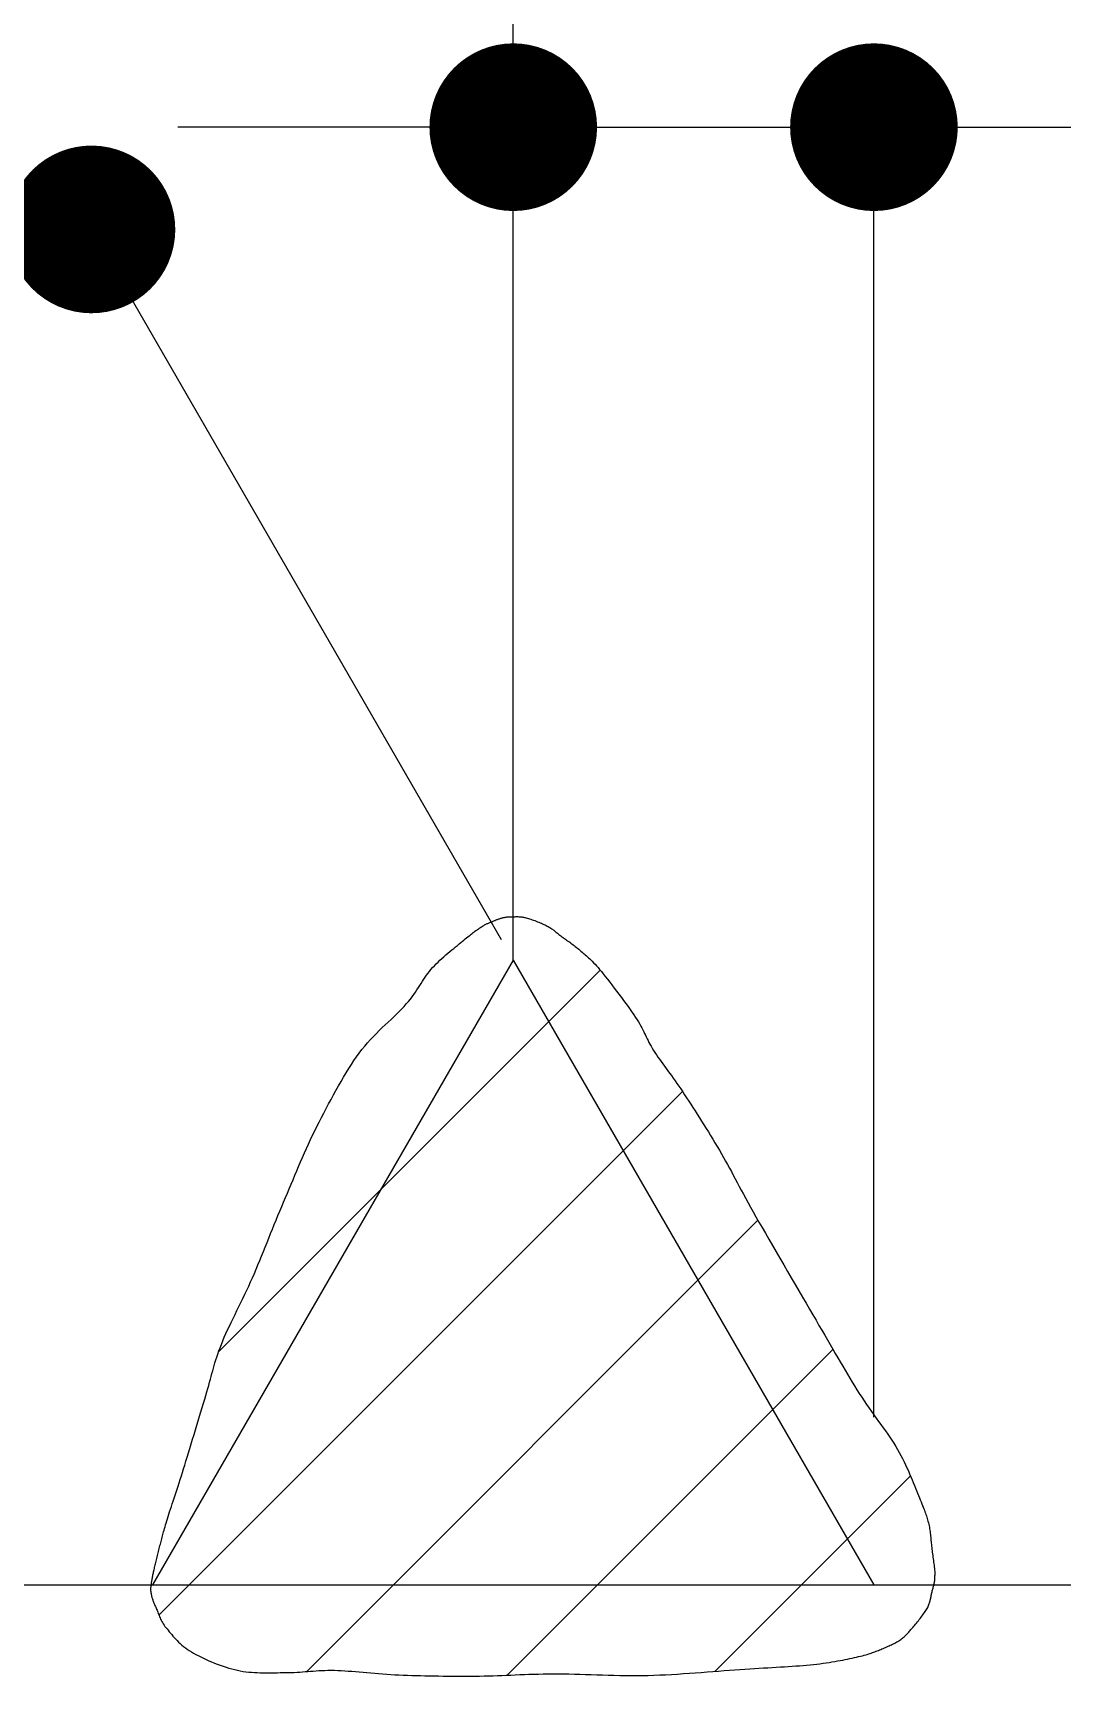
# Model space of a CAD drawing. Header units: millimetres. Extents: x 0 to 18796, y -11 to 7128.
# Drawn here: x 11711.4 to 11760.5, y 3327 to 3405.4 of the extents above; entities that cross this region are included whole.
import ezdxf

# ---------------------------------------------------------------- set-up
doc = ezdxf.new("R2010")
doc.units = ezdxf.units.MM
doc.header["$LTSCALE"] = 5
doc.layers.get('0').update_dxf_attribs({"color": 255})
doc.layers.add('寸法', color=4, linetype='Continuous')
doc.layers.add('金物', color=142, linetype='Continuous')

# ---------------------------------------------------------------- blocks, each defined once
blk = doc.blocks.new('_Dot')
at = {"color": 0, "linetype": 'ByBlock', "lineweight": -2}
blk.add_line((-0.5, 0), (-1, 0), dxfattribs=at)
at = {"color": 0, "linetype": 'ByBlock', "const_width": 0.5}
blk.add_lwpolyline([(-0.25, 0, 1), (0.25, 0, 1)], format="xyb", close=True, dxfattribs=at)

msp = doc.modelspace()

# ---------------------------------------------------------------- linework, layer by layer
at = {"layer": '寸法'}
for p, q in [((11726.346, 3400.91), (11718.346, 3400.91)), ((11734.346, 3369.175), (11734.346, 3400.91)), ((11734.346, 3400.91), (11751.555, 3400.91)), ((11751.555, 3339.368), (11751.555, 3400.91)), ((11759.555, 3400.91), (11767.555, 3400.91)), ((11733.788, 3362.142), (11714.221, 3396.033)), ((11733.381, 3363.032), (11733.412, 3363.045)), ((11733.412, 3363.045), (11733.444, 3363.058)), ((11733.444, 3363.058), (11733.475, 3363.071)), ((11733.475, 3363.071), (11733.506, 3363.083)), ((11733.506, 3363.083), (11733.537, 3363.095)), ((11733.537, 3363.095), (11733.568, 3363.108)), ((11733.568, 3363.108), (11733.599, 3363.119)), ((11733.599, 3363.119), (11733.629, 3363.13)), ((11733.629, 3363.13), (11733.66, 3363.141)), ((11733.66, 3363.141), (11733.69, 3363.151)), ((11733.69, 3363.151), (11733.721, 3363.161)), ((11733.721, 3363.161), (11733.751, 3363.17)), ((11733.751, 3363.17), (11733.78, 3363.179)), ((11733.78, 3363.179), (11733.81, 3363.187)), ((11733.81, 3363.187), (11733.84, 3363.195)), ((11733.84, 3363.195), (11733.87, 3363.202)), ((11733.87, 3363.202), (11733.899, 3363.208)), ((11733.899, 3363.208), (11733.927, 3363.214)), ((11733.927, 3363.214), (11733.954, 3363.22)), ((11733.954, 3363.22), (11733.982, 3363.224)), ((11733.982, 3363.224), (11734.009, 3363.228)), ((11734.009, 3363.228), (11734.035, 3363.232)), ((11734.035, 3363.232), (11734.061, 3363.235)), ((11734.061, 3363.235), (11734.088, 3363.238)), ((11734.088, 3363.238), (11734.115, 3363.24)), ((11734.115, 3363.24), (11734.142, 3363.242)), ((11734.142, 3363.242), (11734.169, 3363.244)), ((11734.169, 3363.244), (11734.197, 3363.245)), ((11734.197, 3363.245), (11734.225, 3363.246)), ((11734.225, 3363.246), (11734.254, 3363.247)), ((11734.254, 3363.247), (11734.283, 3363.247)), ((11734.283, 3363.247), (11734.314, 3363.247)), ((11734.314, 3363.247), (11734.346, 3363.247)), ((11734.346, 3363.247), (11734.378, 3363.247)), ((11734.378, 3363.247), (11734.41, 3363.247)), ((11734.41, 3363.247), (11734.442, 3363.247)), ((11734.442, 3363.247), (11734.474, 3363.248)), ((11734.474, 3363.248), (11734.506, 3363.248)), ((11734.506, 3363.248), (11734.539, 3363.248)), ((11734.539, 3363.248), (11734.572, 3363.248)), ((11734.572, 3363.248), (11734.606, 3363.247)), ((11734.606, 3363.247), (11734.641, 3363.246)), ((11734.641, 3363.246), (11734.676, 3363.244)), ((11734.676, 3363.244), (11734.713, 3363.24)), ((11734.713, 3363.24), (11734.751, 3363.236)), ((11734.751, 3363.236), (11734.791, 3363.23)), ((11734.791, 3363.23), (11734.832, 3363.223)), ((11734.832, 3363.223), (11734.875, 3363.215)), ((11734.875, 3363.215), (11734.919, 3363.204)), ((11734.919, 3363.204), (11734.966, 3363.192)), ((11734.966, 3363.192), (11735.016, 3363.178)), ((11735.016, 3363.178), (11735.068, 3363.162)), ((11735.068, 3363.162), (11735.124, 3363.144)), ((11735.124, 3363.144), (11735.183, 3363.125)), ((11735.183, 3363.125), (11735.243, 3363.104)), ((11735.243, 3363.104), (11735.306, 3363.081)), ((11735.306, 3363.081), (11735.369, 3363.058)), ((11735.369, 3363.058), (11735.433, 3363.034)), ((11735.433, 3363.034), (11735.497, 3363.009)), ((11732.12, 3362.237), (11732.179, 3362.285)), ((11732.179, 3362.285), (11732.235, 3362.33)), ((11732.235, 3362.33), (11732.288, 3362.372)), ((11732.288, 3362.372), (11732.338, 3362.412)), ((11732.338, 3362.412), (11732.386, 3362.45)), ((11732.386, 3362.45), (11732.432, 3362.485)), ((11732.432, 3362.485), (11732.476, 3362.518)), ((11732.476, 3362.518), (11732.519, 3362.55)), ((11732.519, 3362.55), (11732.561, 3362.58)), ((11732.561, 3362.58), (11732.601, 3362.609)), ((11732.601, 3362.609), (11732.641, 3362.637)), ((11732.641, 3362.637), (11732.68, 3362.664)), ((11732.68, 3362.664), (11732.72, 3362.691)), ((11732.72, 3362.691), (11732.759, 3362.717)), ((11732.759, 3362.717), (11732.799, 3362.743)), ((11732.799, 3362.743), (11732.838, 3362.768)), ((11732.838, 3362.768), (11732.875, 3362.792)), ((11732.875, 3362.792), (11732.912, 3362.813)), ((11732.912, 3362.813), (11732.947, 3362.833)), ((11732.947, 3362.833), (11732.981, 3362.852)), ((11732.981, 3362.852), (11733.013, 3362.869)), ((11733.013, 3362.869), (11733.045, 3362.885)), ((11733.045, 3362.885), (11733.077, 3362.9)), ((11733.077, 3362.9), (11733.107, 3362.915)), ((11733.107, 3362.915), (11733.138, 3362.928)), ((11733.138, 3362.928), (11733.167, 3362.942)), ((11733.167, 3362.942), (11733.197, 3362.954)), ((11733.197, 3362.954), (11733.227, 3362.967)), ((11733.227, 3362.967), (11733.257, 3362.98)), ((11733.257, 3362.98), (11733.287, 3362.992)), ((11733.287, 3362.992), (11733.318, 3363.005)), ((11733.318, 3363.005), (11733.349, 3363.018)), ((11733.349, 3363.018), (11733.381, 3363.032)), ((11735.497, 3363.009), (11735.561, 3362.983)), ((11735.561, 3362.983), (11735.625, 3362.957)), ((11735.625, 3362.957), (11735.687, 3362.93)), ((11735.687, 3362.93), (11735.748, 3362.904)), ((11735.748, 3362.904), (11735.807, 3362.877)), ((11735.807, 3362.877), (11735.863, 3362.851)), ((11735.863, 3362.851), (11735.917, 3362.825)), ((11735.917, 3362.825), (11735.967, 3362.799)), ((11735.967, 3362.799), (11736.013, 3362.774)), ((11736.013, 3362.774), (11736.057, 3362.749)), ((11736.057, 3362.749), (11736.099, 3362.724)), ((11736.099, 3362.724), (11736.138, 3362.698)), ((11736.138, 3362.698), (11736.175, 3362.673)), ((11736.175, 3362.673), (11736.211, 3362.648)), ((11736.211, 3362.648), (11736.246, 3362.622)), ((11736.246, 3362.622), (11736.28, 3362.596)), ((11736.28, 3362.596), (11736.314, 3362.569)), ((11736.314, 3362.569), (11736.347, 3362.542)), ((11736.347, 3362.542), (11736.382, 3362.514)), ((11736.382, 3362.514), (11736.416, 3362.486)), ((11736.416, 3362.486), (11736.451, 3362.458)), ((11736.451, 3362.458), (11736.488, 3362.428)), ((11736.488, 3362.428), (11736.527, 3362.398)), ((11736.527, 3362.398), (11736.567, 3362.367)), ((11736.567, 3362.367), (11736.61, 3362.335)), ((11736.61, 3362.335), (11736.654, 3362.302)), ((11736.654, 3362.302), (11736.7, 3362.269)), ((11736.7, 3362.269), (11736.746, 3362.236)), ((11731.131, 3361.422), (11731.226, 3361.503)), ((11731.226, 3361.503), (11731.321, 3361.583)), ((11731.321, 3361.583), (11731.414, 3361.66)), ((11731.414, 3361.66), (11731.507, 3361.735)), ((11731.507, 3361.735), (11731.596, 3361.808)), ((11731.596, 3361.808), (11731.683, 3361.878)), ((11731.683, 3361.878), (11731.767, 3361.946)), ((11731.767, 3361.946), (11731.847, 3362.011)), ((11731.847, 3362.011), (11731.922, 3362.072)), ((11731.922, 3362.072), (11731.992, 3362.13)), ((11731.992, 3362.13), (11732.058, 3362.185)), ((11732.058, 3362.185), (11732.12, 3362.237)), ((11736.746, 3362.236), (11736.794, 3362.202)), ((11736.794, 3362.202), (11736.842, 3362.168)), ((11736.842, 3362.168), (11736.891, 3362.134)), ((11736.891, 3362.134), (11736.941, 3362.098)), ((11736.941, 3362.098), (11736.991, 3362.063)), ((11736.991, 3362.063), (11737.042, 3362.026)), ((11737.042, 3362.026), (11737.094, 3361.988)), ((11737.094, 3361.988), (11737.146, 3361.949)), ((11737.146, 3361.949), (11737.198, 3361.909)), ((11737.198, 3361.909), (11737.251, 3361.868)), ((11737.251, 3361.868), (11737.305, 3361.826)), ((11737.305, 3361.826), (11737.359, 3361.783)), ((11737.359, 3361.783), (11737.413, 3361.738)), ((11737.413, 3361.738), (11737.468, 3361.691)), ((11737.468, 3361.691), (11737.522, 3361.645)), ((11737.522, 3361.645), (11737.574, 3361.6)), ((11737.574, 3361.6), (11737.626, 3361.557)), ((11737.626, 3361.557), (11737.678, 3361.514)), ((11737.678, 3361.514), (11737.73, 3361.471)), ((11737.73, 3361.471), (11737.781, 3361.428)), ((11734.346, 3361.175), (11717.137, 3331.368)), ((11720.291, 3342.505), (11738.488, 3360.702)), ((11730.347, 3360.635), (11730.421, 3360.726)), ((11730.421, 3360.726), (11730.499, 3360.816)), ((11730.499, 3360.816), (11730.582, 3360.905)), ((11730.582, 3360.905), (11730.668, 3360.994)), ((11730.668, 3360.994), (11730.757, 3361.082)), ((11730.757, 3361.082), (11730.849, 3361.169)), ((11730.849, 3361.169), (11730.942, 3361.255)), ((11730.942, 3361.255), (11731.036, 3361.339)), ((11731.036, 3361.339), (11731.131, 3361.422)), ((11734.346, 3361.175), (11751.555, 3331.368)), ((11737.781, 3361.428), (11737.834, 3361.383)), ((11737.834, 3361.383), (11737.887, 3361.336)), ((11737.887, 3361.336), (11737.942, 3361.287)), ((11737.942, 3361.287), (11737.998, 3361.234)), ((11737.998, 3361.234), (11738.057, 3361.178)), ((11738.057, 3361.178), (11738.117, 3361.117)), ((11738.117, 3361.117), (11738.181, 3361.051)), ((11738.181, 3361.051), (11738.247, 3360.98)), ((11738.247, 3360.98), (11738.317, 3360.902)), ((11738.317, 3360.902), (11738.391, 3360.818)), ((11738.391, 3360.818), (11738.468, 3360.726)), ((11738.468, 3360.726), (11738.552, 3360.625)), ((11729.82, 3359.862), (11729.886, 3359.964)), ((11729.886, 3359.964), (11729.951, 3360.064)), ((11729.951, 3360.064), (11730.015, 3360.163)), ((11730.015, 3360.163), (11730.079, 3360.26)), ((11730.079, 3360.26), (11730.143, 3360.356)), ((11730.143, 3360.356), (11730.208, 3360.45)), ((11730.208, 3360.45), (11730.276, 3360.543)), ((11730.276, 3360.543), (11730.347, 3360.635)), ((11738.552, 3360.625), (11738.643, 3360.513)), ((11738.643, 3360.513), (11738.739, 3360.393)), ((11738.739, 3360.393), (11738.841, 3360.264)), ((11738.841, 3360.264), (11738.947, 3360.129)), ((11738.947, 3360.129), (11739.056, 3359.988)), ((11739.056, 3359.988), (11739.166, 3359.843)), ((11729.244, 3359.084), (11729.344, 3359.202)), ((11729.344, 3359.202), (11729.436, 3359.318)), ((11729.436, 3359.318), (11729.522, 3359.431)), ((11729.522, 3359.431), (11729.603, 3359.542)), ((11729.603, 3359.542), (11729.679, 3359.651)), ((11729.679, 3359.651), (11729.751, 3359.757)), ((11729.751, 3359.757), (11729.82, 3359.862)), ((11739.166, 3359.843), (11739.279, 3359.695)), ((11739.279, 3359.695), (11739.391, 3359.546)), ((11739.391, 3359.546), (11739.503, 3359.396)), ((11739.503, 3359.396), (11739.613, 3359.247)), ((11739.613, 3359.247), (11739.72, 3359.1)), ((11728.378, 3358.22), (11728.515, 3358.349)), ((11728.515, 3358.349), (11728.649, 3358.475)), ((11728.649, 3358.475), (11728.779, 3358.599)), ((11728.779, 3358.599), (11728.904, 3358.722)), ((11728.904, 3358.722), (11729.024, 3358.843)), ((11729.024, 3358.843), (11729.138, 3358.964)), ((11729.138, 3358.964), (11729.244, 3359.084)), ((11739.72, 3359.1), (11739.824, 3358.956)), ((11739.824, 3358.956), (11739.923, 3358.817)), ((11739.923, 3358.817), (11740.017, 3358.683)), ((11740.017, 3358.683), (11740.104, 3358.557)), ((11740.104, 3358.557), (11740.184, 3358.439)), ((11740.184, 3358.439), (11740.255, 3358.329)), ((11727.671, 3357.534), (11727.813, 3357.678)), ((11727.813, 3357.678), (11727.955, 3357.819)), ((11727.955, 3357.819), (11728.097, 3357.956)), ((11728.097, 3357.956), (11728.239, 3358.09)), ((11728.239, 3358.09), (11728.378, 3358.22)), ((11740.255, 3358.329), (11740.321, 3358.224)), ((11740.321, 3358.224), (11740.379, 3358.124)), ((11740.379, 3358.124), (11740.433, 3358.028)), ((11740.433, 3358.028), (11740.483, 3357.937)), ((11740.483, 3357.937), (11740.528, 3357.848)), ((11740.528, 3357.848), (11740.571, 3357.761)), ((11740.571, 3357.761), (11740.613, 3357.676)), ((11740.613, 3357.676), (11740.653, 3357.591)), ((11740.653, 3357.591), (11740.693, 3357.508)), ((11726.997, 3356.741), (11727.125, 3356.91)), ((11727.125, 3356.91), (11727.257, 3357.073)), ((11727.257, 3357.073), (11727.393, 3357.231)), ((11727.393, 3357.231), (11727.531, 3357.385)), ((11727.531, 3357.385), (11727.671, 3357.534)), ((11740.693, 3357.508), (11740.734, 3357.423)), ((11740.734, 3357.423), (11740.777, 3357.337)), ((11740.777, 3357.337), (11740.821, 3357.249)), ((11740.821, 3357.249), (11740.869, 3357.159)), ((11740.869, 3357.159), (11740.922, 3357.066)), ((11740.922, 3357.066), (11740.978, 3356.969)), ((11740.978, 3356.969), (11741.041, 3356.867)), ((11741.041, 3356.867), (11741.109, 3356.762)), ((11741.109, 3356.762), (11741.179, 3356.658)), ((11726.374, 3355.799), (11726.498, 3355.999)), ((11726.498, 3355.999), (11726.622, 3356.194)), ((11726.622, 3356.194), (11726.747, 3356.383)), ((11726.747, 3356.383), (11726.872, 3356.565)), ((11726.872, 3356.565), (11726.997, 3356.741)), ((11741.179, 3356.658), (11741.25, 3356.552)), ((11741.25, 3356.552), (11741.324, 3356.446)), ((11741.324, 3356.446), (11741.4, 3356.339)), ((11741.4, 3356.339), (11741.477, 3356.231)), ((11741.477, 3356.231), (11741.557, 3356.121)), ((11741.557, 3356.121), (11741.639, 3356.01)), ((11741.639, 3356.01), (11741.722, 3355.897)), ((11726.008, 3355.176), (11726.129, 3355.387)), ((11726.129, 3355.387), (11726.251, 3355.595)), ((11726.251, 3355.595), (11726.374, 3355.799)), ((11741.722, 3355.897), (11741.806, 3355.781)), ((11741.806, 3355.781), (11741.892, 3355.663)), ((11741.892, 3355.663), (11741.979, 3355.542)), ((11741.979, 3355.542), (11742.067, 3355.419)), ((11742.067, 3355.419), (11742.156, 3355.292)), ((11742.156, 3355.292), (11742.246, 3355.161)), ((11717.442, 3329.921), (11742.422, 3354.901)), ((11725.536, 3354.313), (11725.652, 3354.53)), ((11725.652, 3354.53), (11725.77, 3354.747)), ((11725.77, 3354.747), (11725.888, 3354.962)), ((11725.888, 3354.962), (11726.008, 3355.176)), ((11742.246, 3355.161), (11742.338, 3355.027)), ((11742.338, 3355.027), (11742.43, 3354.889)), ((11742.43, 3354.889), (11742.523, 3354.747)), ((11742.523, 3354.747), (11742.619, 3354.601)), ((11742.619, 3354.601), (11742.717, 3354.452)), ((11742.717, 3354.452), (11742.816, 3354.298)), ((11725.088, 3353.451), (11725.197, 3353.664)), ((11725.197, 3353.664), (11725.309, 3353.879)), ((11725.309, 3353.879), (11725.422, 3354.096)), ((11725.422, 3354.096), (11725.536, 3354.313)), ((11742.816, 3354.298), (11742.918, 3354.142)), ((11742.918, 3354.142), (11743.021, 3353.983)), ((11743.021, 3353.983), (11743.124, 3353.821)), ((11743.124, 3353.821), (11743.229, 3353.656)), ((11743.229, 3353.656), (11743.335, 3353.489)), ((11724.774, 3352.821), (11724.877, 3353.031)), ((11724.877, 3353.031), (11724.981, 3353.24)), ((11724.981, 3353.24), (11725.088, 3353.451)), ((11743.335, 3353.489), (11743.441, 3353.321)), ((11743.441, 3353.321), (11743.547, 3353.15)), ((11743.547, 3353.15), (11743.654, 3352.979)), ((11743.654, 3352.979), (11743.76, 3352.806)), ((11724.384, 3351.975), (11724.479, 3352.187)), ((11724.479, 3352.187), (11724.575, 3352.399)), ((11724.575, 3352.399), (11724.674, 3352.61)), ((11724.674, 3352.61), (11724.774, 3352.821)), ((11743.76, 3352.806), (11743.866, 3352.632)), ((11743.866, 3352.632), (11743.971, 3352.457)), ((11743.971, 3352.457), (11744.076, 3352.282)), ((11744.076, 3352.282), (11744.179, 3352.106)), ((11744.179, 3352.106), (11744.28, 3351.933)), ((11724.017, 3351.124), (11724.107, 3351.337)), ((11724.107, 3351.337), (11724.198, 3351.55)), ((11724.198, 3351.55), (11724.29, 3351.762)), ((11724.29, 3351.762), (11724.384, 3351.975)), ((11744.28, 3351.933), (11744.378, 3351.761)), ((11744.378, 3351.761), (11744.473, 3351.591)), ((11744.473, 3351.591), (11744.567, 3351.423)), ((11744.567, 3351.423), (11744.66, 3351.254)), ((11723.748, 3350.484), (11723.837, 3350.697)), ((11723.837, 3350.697), (11723.927, 3350.911)), ((11723.927, 3350.911), (11724.017, 3351.124)), ((11744.66, 3351.254), (11744.752, 3351.084)), ((11744.752, 3351.084), (11744.844, 3350.912)), ((11744.844, 3350.912), (11744.937, 3350.738)), ((11744.937, 3350.738), (11745.032, 3350.561)), ((11745.032, 3350.561), (11745.129, 3350.38)), ((11723.39, 3349.633), (11723.48, 3349.846)), ((11723.48, 3349.846), (11723.57, 3350.058)), ((11723.57, 3350.058), (11723.659, 3350.271)), ((11723.659, 3350.271), (11723.748, 3350.484)), ((11745.129, 3350.38), (11745.228, 3350.194)), ((11745.228, 3350.194), (11745.332, 3350.002)), ((11745.332, 3350.002), (11745.44, 3349.803)), ((11745.44, 3349.803), (11745.553, 3349.597)), ((11723.033, 3348.776), (11723.121, 3348.991)), ((11723.121, 3348.991), (11723.21, 3349.206)), ((11723.21, 3349.206), (11723.3, 3349.42)), ((11723.3, 3349.42), (11723.39, 3349.633)), ((11745.553, 3349.597), (11745.672, 3349.383)), ((11745.672, 3349.383), (11745.797, 3349.159)), ((11745.797, 3349.159), (11745.928, 3348.926)), ((11745.928, 3348.926), (11746.069, 3348.679)), ((11722.771, 3348.127), (11722.858, 3348.343)), ((11722.858, 3348.343), (11722.945, 3348.559)), ((11722.945, 3348.559), (11723.033, 3348.776)), ((11724.493, 3327.237), (11746.02, 3348.765)), ((11746.069, 3348.679), (11746.219, 3348.417)), ((11746.219, 3348.417), (11746.377, 3348.142)), ((11746.377, 3348.142), (11746.542, 3347.856)), ((11722.425, 3347.268), (11722.511, 3347.481)), ((11722.511, 3347.481), (11722.597, 3347.696)), ((11722.597, 3347.696), (11722.684, 3347.911)), ((11722.684, 3347.911), (11722.771, 3348.127)), ((11746.542, 3347.856), (11746.713, 3347.56)), ((11746.713, 3347.56), (11746.888, 3347.258)), ((11722.079, 3346.431), (11722.166, 3346.637)), ((11722.166, 3346.637), (11722.252, 3346.846)), ((11722.252, 3346.846), (11722.338, 3347.056)), ((11722.338, 3347.056), (11722.425, 3347.268)), ((11746.888, 3347.258), (11747.067, 3346.95)), ((11747.067, 3346.95), (11747.249, 3346.638)), ((11747.249, 3346.638), (11747.431, 3346.324)), ((11721.726, 3345.628), (11721.816, 3345.827)), ((11721.816, 3345.827), (11721.905, 3346.026)), ((11721.905, 3346.026), (11721.992, 3346.227)), ((11721.992, 3346.227), (11722.079, 3346.431)), ((11747.431, 3346.324), (11747.613, 3346.012)), ((11747.613, 3346.012), (11747.795, 3345.701)), ((11721.351, 3344.842), (11721.445, 3345.036)), ((11721.445, 3345.036), (11721.54, 3345.232)), ((11721.54, 3345.232), (11721.633, 3345.43)), ((11721.633, 3345.43), (11721.726, 3345.628)), ((11747.795, 3345.701), (11747.973, 3345.395)), ((11747.973, 3345.395), (11748.148, 3345.095)), ((11748.148, 3345.095), (11748.319, 3344.803)), ((11720.978, 3344.08), (11721.07, 3344.267)), ((11721.07, 3344.267), (11721.162, 3344.457)), ((11721.162, 3344.457), (11721.256, 3344.648)), ((11721.256, 3344.648), (11721.351, 3344.842)), ((11748.319, 3344.803), (11748.483, 3344.521)), ((11748.483, 3344.521), (11748.641, 3344.252)), ((11748.641, 3344.252), (11748.791, 3343.996)), ((11720.637, 3343.355), (11720.718, 3343.532)), ((11720.718, 3343.532), (11720.802, 3343.712)), ((11720.802, 3343.712), (11720.889, 3343.895)), ((11720.889, 3343.895), (11720.978, 3344.08)), ((11748.791, 3343.996), (11748.933, 3343.752)), ((11748.933, 3343.752), (11749.072, 3343.514)), ((11749.072, 3343.514), (11749.206, 3343.283)), ((11720.3, 3342.529), (11720.357, 3342.683)), ((11720.357, 3342.683), (11720.419, 3342.844)), ((11720.419, 3342.844), (11720.488, 3343.011)), ((11720.488, 3343.011), (11720.56, 3343.182)), ((11720.56, 3343.182), (11720.637, 3343.355)), ((11749.206, 3343.283), (11749.337, 3343.057)), ((11749.337, 3343.057), (11749.464, 3342.837)), ((11749.464, 3342.837), (11749.589, 3342.622)), ((11720.076, 3341.839), (11720.115, 3341.97)), ((11720.115, 3341.97), (11720.157, 3342.104)), ((11720.157, 3342.104), (11720.2, 3342.241)), ((11720.2, 3342.241), (11720.248, 3342.382)), ((11720.248, 3342.382), (11720.3, 3342.529)), ((11734.054, 3327.064), (11749.598, 3342.607)), ((11749.589, 3342.622), (11749.711, 3342.412)), ((11749.711, 3342.412), (11749.83, 3342.207)), ((11749.83, 3342.207), (11749.947, 3342.005)), ((11749.947, 3342.005), (11750.064, 3341.807)), ((11719.858, 3341.035), (11719.896, 3341.177)), ((11719.896, 3341.177), (11719.933, 3341.313)), ((11719.933, 3341.313), (11719.968, 3341.447)), ((11719.968, 3341.447), (11720.004, 3341.578)), ((11720.004, 3341.578), (11720.04, 3341.709)), ((11720.04, 3341.709), (11720.076, 3341.839)), ((11750.064, 3341.807), (11750.178, 3341.613)), ((11750.178, 3341.613), (11750.292, 3341.422)), ((11750.292, 3341.422), (11750.405, 3341.233)), ((11750.405, 3341.233), (11750.518, 3341.047)), ((11719.623, 3340.224), (11719.677, 3340.404)), ((11719.677, 3340.404), (11719.728, 3340.574)), ((11719.728, 3340.574), (11719.774, 3340.735)), ((11719.774, 3340.735), (11719.817, 3340.888)), ((11719.817, 3340.888), (11719.858, 3341.035)), ((11750.518, 3341.047), (11750.63, 3340.863)), ((11750.63, 3340.863), (11750.744, 3340.68)), ((11750.744, 3340.68), (11750.858, 3340.498)), ((11750.858, 3340.498), (11750.973, 3340.319)), ((11750.973, 3340.319), (11751.088, 3340.144)), ((11719.38, 3339.418), (11719.443, 3339.629)), ((11719.443, 3339.629), (11719.505, 3339.835)), ((11719.505, 3339.835), (11719.565, 3340.034)), ((11719.565, 3340.034), (11719.623, 3340.224)), ((11751.088, 3340.144), (11751.205, 3339.973)), ((11751.205, 3339.973), (11751.321, 3339.806)), ((11751.321, 3339.806), (11751.436, 3339.642)), ((11751.436, 3339.642), (11751.551, 3339.481)), ((11719.115, 3338.539), (11719.182, 3338.761)), ((11719.182, 3338.761), (11719.248, 3338.982)), ((11719.248, 3338.982), (11719.314, 3339.202)), ((11719.314, 3339.202), (11719.38, 3339.418)), ((11751.551, 3339.481), (11751.666, 3339.323)), ((11751.666, 3339.323), (11751.778, 3339.168)), ((11751.778, 3339.168), (11751.89, 3339.015)), ((11751.89, 3339.015), (11751.999, 3338.863)), ((11751.999, 3338.863), (11752.106, 3338.713)), ((11718.917, 3337.883), (11718.982, 3338.098)), ((11718.982, 3338.098), (11719.048, 3338.318)), ((11719.048, 3338.318), (11719.115, 3338.539)), ((11752.106, 3338.713), (11752.211, 3338.565)), ((11752.211, 3338.565), (11752.312, 3338.418)), ((11752.312, 3338.418), (11752.41, 3338.271)), ((11752.41, 3338.271), (11752.505, 3338.125)), ((11752.505, 3338.125), (11752.596, 3337.979)), ((11752.596, 3337.979), (11752.683, 3337.833)), ((11718.672, 3337.081), (11718.73, 3337.27)), ((11718.73, 3337.27), (11718.79, 3337.467)), ((11718.79, 3337.467), (11718.853, 3337.672)), ((11718.853, 3337.672), (11718.917, 3337.883)), ((11752.683, 3337.833), (11752.765, 3337.687)), ((11752.765, 3337.687), (11752.845, 3337.539)), ((11752.845, 3337.539), (11752.921, 3337.392)), ((11752.921, 3337.392), (11752.994, 3337.244)), ((11752.994, 3337.244), (11753.064, 3337.097)), ((11718.406, 3336.242), (11718.457, 3336.401)), ((11718.457, 3336.401), (11718.51, 3336.565)), ((11718.51, 3336.565), (11718.563, 3336.732)), ((11718.563, 3336.732), (11718.616, 3336.903)), ((11718.616, 3336.903), (11718.672, 3337.081)), ((11743.971, 3327.246), (11753.298, 3336.572)), ((11753.064, 3337.097), (11753.132, 3336.951)), ((11753.132, 3336.951), (11753.197, 3336.807)), ((11753.197, 3336.807), (11753.259, 3336.664)), ((11753.259, 3336.664), (11753.319, 3336.523)), ((11753.319, 3336.523), (11753.376, 3336.385)), ((11753.376, 3336.385), (11753.431, 3336.251)), ((11718.163, 3335.503), (11718.209, 3335.643)), ((11718.209, 3335.643), (11718.257, 3335.787)), ((11718.257, 3335.787), (11718.306, 3335.935)), ((11718.306, 3335.935), (11718.355, 3336.087)), ((11718.355, 3336.087), (11718.406, 3336.242)), ((11753.431, 3336.251), (11753.484, 3336.119)), ((11753.484, 3336.119), (11753.536, 3335.992)), ((11753.536, 3335.992), (11753.585, 3335.869)), ((11753.585, 3335.869), (11753.633, 3335.75)), ((11753.633, 3335.75), (11753.679, 3335.636)), ((11753.679, 3335.636), (11753.723, 3335.529)), ((11717.914, 3334.744), (11717.952, 3334.861)), ((11717.952, 3334.861), (11717.991, 3334.982)), ((11717.991, 3334.982), (11718.032, 3335.107)), ((11718.032, 3335.107), (11718.074, 3335.235)), ((11718.074, 3335.235), (11718.118, 3335.367)), ((11718.118, 3335.367), (11718.163, 3335.503)), ((11753.723, 3335.529), (11753.765, 3335.427)), ((11753.765, 3335.427), (11753.805, 3335.332)), ((11753.805, 3335.332), (11753.841, 3335.243)), ((11753.841, 3335.243), (11753.875, 3335.158)), ((11753.875, 3335.158), (11753.907, 3335.079)), ((11753.907, 3335.079), (11753.936, 3335.003)), ((11753.936, 3335.003), (11753.964, 3334.931)), ((11753.964, 3334.931), (11753.99, 3334.861)), ((11753.99, 3334.861), (11754.014, 3334.794)), ((11717.684, 3333.983), (11717.706, 3334.06)), ((11717.706, 3334.06), (11717.73, 3334.142)), ((11717.73, 3334.142), (11717.756, 3334.228)), ((11717.756, 3334.228), (11717.783, 3334.32)), ((11717.783, 3334.32), (11717.812, 3334.418)), ((11717.812, 3334.418), (11717.844, 3334.521)), ((11717.844, 3334.521), (11717.878, 3334.631)), ((11717.878, 3334.631), (11717.914, 3334.744)), ((11754.014, 3334.794), (11754.036, 3334.728)), ((11754.036, 3334.728), (11754.057, 3334.664)), ((11754.057, 3334.664), (11754.078, 3334.599)), ((11754.078, 3334.599), (11754.097, 3334.535)), ((11754.097, 3334.535), (11754.116, 3334.47)), ((11754.116, 3334.47), (11754.134, 3334.404)), ((11754.134, 3334.404), (11754.152, 3334.336)), ((11754.152, 3334.336), (11754.169, 3334.265)), ((11754.169, 3334.265), (11754.186, 3334.193)), ((11754.186, 3334.193), (11754.2, 3334.122)), ((11754.2, 3334.122), (11754.213, 3334.052)), ((11754.213, 3334.052), (11754.225, 3333.981)), ((11717.47, 3333.177), (11717.488, 3333.247)), ((11717.488, 3333.247), (11717.507, 3333.316)), ((11717.507, 3333.316), (11717.524, 3333.382)), ((11717.524, 3333.382), (11717.541, 3333.447)), ((11717.541, 3333.447), (11717.557, 3333.511)), ((11717.557, 3333.511), (11717.574, 3333.575)), ((11717.574, 3333.575), (11717.591, 3333.639)), ((11717.591, 3333.639), (11717.608, 3333.704)), ((11717.608, 3333.704), (11717.626, 3333.77)), ((11717.626, 3333.77), (11717.644, 3333.839)), ((11717.644, 3333.839), (11717.664, 3333.909)), ((11717.664, 3333.909), (11717.684, 3333.983)), ((11754.225, 3333.981), (11754.235, 3333.912)), ((11754.235, 3333.912), (11754.244, 3333.843)), ((11754.244, 3333.843), (11754.251, 3333.774)), ((11754.251, 3333.774), (11754.259, 3333.705)), ((11754.259, 3333.705), (11754.265, 3333.636)), ((11754.265, 3333.636), (11754.271, 3333.567)), ((11754.271, 3333.567), (11754.277, 3333.498)), ((11754.277, 3333.498), (11754.283, 3333.429)), ((11754.283, 3333.429), (11754.289, 3333.359)), ((11754.289, 3333.359), (11754.295, 3333.289)), ((11754.295, 3333.289), (11754.302, 3333.219)), ((11717.289, 3332.444), (11717.304, 3332.506)), ((11717.304, 3332.506), (11717.319, 3332.57)), ((11717.319, 3332.57), (11717.334, 3332.635)), ((11717.334, 3332.635), (11717.35, 3332.7)), ((11717.35, 3332.7), (11717.367, 3332.767)), ((11717.367, 3332.767), (11717.383, 3332.834)), ((11717.383, 3332.834), (11717.4, 3332.902)), ((11717.4, 3332.902), (11717.417, 3332.97)), ((11717.417, 3332.97), (11717.435, 3333.039)), ((11717.435, 3333.039), (11717.452, 3333.108)), ((11717.452, 3333.108), (11717.47, 3333.177)), ((11754.302, 3333.219), (11754.31, 3333.147)), ((11754.31, 3333.147), (11754.318, 3333.076)), ((11754.318, 3333.076), (11754.327, 3333.002)), ((11754.327, 3333.002), (11754.337, 3332.928)), ((11754.337, 3332.928), (11754.348, 3332.851)), ((11754.348, 3332.851), (11754.359, 3332.774)), ((11754.359, 3332.774), (11754.371, 3332.696)), ((11754.371, 3332.696), (11754.382, 3332.617)), ((11754.382, 3332.617), (11754.394, 3332.538)), ((11754.394, 3332.538), (11754.405, 3332.46)), ((11717.118, 3331.66), (11717.127, 3331.704)), ((11717.127, 3331.704), (11717.136, 3331.749)), ((11717.136, 3331.749), (11717.145, 3331.795)), ((11717.145, 3331.795), (11717.155, 3331.843)), ((11717.155, 3331.843), (11717.165, 3331.891)), ((11717.165, 3331.891), (11717.176, 3331.941)), ((11717.176, 3331.941), (11717.187, 3331.991)), ((11717.187, 3331.991), (11717.198, 3332.043)), ((11717.198, 3332.043), (11717.21, 3332.096)), ((11717.21, 3332.096), (11717.222, 3332.151)), ((11717.222, 3332.151), (11717.234, 3332.206)), ((11717.234, 3332.206), (11717.247, 3332.264)), ((11717.247, 3332.264), (11717.261, 3332.322)), ((11717.261, 3332.322), (11717.275, 3332.382)), ((11717.275, 3332.382), (11717.289, 3332.444)), ((11754.405, 3332.46), (11754.416, 3332.382)), ((11754.416, 3332.382), (11754.427, 3332.304)), ((11754.427, 3332.304), (11754.436, 3332.228)), ((11754.436, 3332.228), (11754.445, 3332.153)), ((11754.445, 3332.153), (11754.452, 3332.08)), ((11754.452, 3332.08), (11754.458, 3332.009)), ((11754.458, 3332.009), (11754.463, 3331.941)), ((11754.459, 3331.64), (11754.463, 3331.695)), ((11754.463, 3331.941), (11754.466, 3331.875)), ((11754.463, 3331.695), (11754.466, 3331.752)), ((11754.466, 3331.875), (11754.467, 3331.812)), ((11754.466, 3331.752), (11754.467, 3331.812)), ((11717.049, 3331.123), (11717.05, 3331.148)), ((11717.05, 3331.099), (11717.049, 3331.123)), ((11717.05, 3331.148), (11717.051, 3331.173)), ((11717.05, 3331.075), (11717.05, 3331.099)), ((11717.05, 3331.075), (11717.052, 3331.049)), ((11717.051, 3331.173), (11717.053, 3331.198)), ((11717.052, 3331.049), (11717.054, 3331.023)), ((11717.053, 3331.198), (11717.056, 3331.224)), ((11717.054, 3331.023), (11717.058, 3330.997)), ((11717.056, 3331.224), (11717.058, 3331.252)), ((11717.058, 3331.252), (11717.062, 3331.281)), ((11717.058, 3330.997), (11717.062, 3330.968)), ((11717.062, 3331.281), (11717.065, 3331.312)), ((11717.062, 3330.968), (11717.067, 3330.938)), ((11717.065, 3331.312), (11717.069, 3331.345)), ((11717.067, 3330.938), (11717.074, 3330.906)), ((11717.069, 3331.345), (11717.074, 3331.38)), ((11717.074, 3331.38), (11717.078, 3331.417)), ((11717.074, 3330.906), (11717.081, 3330.873)), ((11717.078, 3331.417), (11717.084, 3331.455)), ((11717.084, 3331.455), (11717.09, 3331.494)), ((11717.09, 3331.494), (11717.096, 3331.534)), ((11717.096, 3331.534), (11717.103, 3331.575)), ((11717.103, 3331.575), (11717.11, 3331.617)), ((11717.11, 3331.617), (11717.118, 3331.66)), ((11754.289, 3330.861), (11754.298, 3330.904)), ((11754.298, 3330.904), (11754.307, 3330.949)), ((11754.307, 3330.949), (11754.318, 3330.994)), ((11754.318, 3330.994), (11754.329, 3331.04)), ((11754.329, 3331.04), (11754.341, 3331.084)), ((11754.341, 3331.084), (11754.352, 3331.128)), ((11754.352, 3331.128), (11754.364, 3331.172)), ((11754.364, 3331.172), (11754.376, 3331.216)), ((11754.376, 3331.216), (11754.388, 3331.259)), ((11754.388, 3331.259), (11754.399, 3331.303)), ((11754.399, 3331.303), (11754.41, 3331.348)), ((11754.41, 3331.348), (11754.42, 3331.393)), ((11754.42, 3331.393), (11754.43, 3331.44)), ((11754.43, 3331.44), (11754.439, 3331.488)), ((11754.439, 3331.488), (11754.447, 3331.537)), ((11754.447, 3331.537), (11754.454, 3331.587)), ((11754.454, 3331.587), (11754.459, 3331.64)), ((11717.081, 3330.873), (11717.089, 3330.839)), ((11717.089, 3330.839), (11717.098, 3330.805)), ((11717.098, 3330.805), (11717.108, 3330.77)), ((11717.108, 3330.77), (11717.119, 3330.736)), ((11717.119, 3330.736), (11717.131, 3330.7)), ((11717.131, 3330.7), (11717.143, 3330.664)), ((11717.143, 3330.664), (11717.156, 3330.627)), ((11717.156, 3330.627), (11717.17, 3330.589)), ((11717.17, 3330.589), (11717.185, 3330.551)), ((11717.185, 3330.551), (11717.2, 3330.511)), ((11717.2, 3330.511), (11717.217, 3330.471)), ((11717.217, 3330.471), (11717.234, 3330.43)), ((11717.234, 3330.43), (11717.252, 3330.388)), ((11717.252, 3330.388), (11717.271, 3330.344)), ((11717.271, 3330.344), (11717.291, 3330.3)), ((11717.291, 3330.3), (11717.311, 3330.254)), ((11717.311, 3330.254), (11717.331, 3330.207)), ((11717.331, 3330.207), (11717.35, 3330.159)), ((11717.35, 3330.159), (11717.37, 3330.11)), ((11717.37, 3330.11), (11717.389, 3330.061)), ((11754.002, 3330.099), (11754.036, 3330.151)), ((11754.036, 3330.151), (11754.067, 3330.202)), ((11754.067, 3330.202), (11754.095, 3330.251)), ((11754.095, 3330.251), (11754.12, 3330.299)), ((11754.12, 3330.299), (11754.142, 3330.345)), ((11754.142, 3330.345), (11754.162, 3330.39)), ((11754.162, 3330.39), (11754.18, 3330.435)), ((11754.18, 3330.435), (11754.195, 3330.478)), ((11754.195, 3330.478), (11754.209, 3330.521)), ((11754.209, 3330.521), (11754.222, 3330.564)), ((11754.222, 3330.564), (11754.234, 3330.606)), ((11754.234, 3330.606), (11754.244, 3330.648)), ((11754.244, 3330.648), (11754.253, 3330.69)), ((11754.253, 3330.69), (11754.263, 3330.732)), ((11754.263, 3330.732), (11754.271, 3330.775)), ((11754.271, 3330.775), (11754.28, 3330.818)), ((11754.28, 3330.818), (11754.289, 3330.861)), ((11717.389, 3330.061), (11717.408, 3330.01)), ((11717.408, 3330.01), (11717.428, 3329.958)), ((11717.428, 3329.958), (11717.449, 3329.905)), ((11717.449, 3329.905), (11717.471, 3329.851)), ((11717.471, 3329.851), (11717.495, 3329.797)), ((11717.495, 3329.797), (11717.52, 3329.741)), ((11717.52, 3329.741), (11717.548, 3329.685)), ((11717.548, 3329.685), (11717.578, 3329.628)), ((11717.578, 3329.628), (11717.611, 3329.57)), ((11717.611, 3329.57), (11717.647, 3329.511)), ((11717.647, 3329.511), (11717.686, 3329.452)), ((11717.686, 3329.452), (11717.729, 3329.392)), ((11717.729, 3329.392), (11717.776, 3329.331)), ((11717.776, 3329.331), (11717.827, 3329.269)), ((11753.389, 3329.316), (11753.426, 3329.359)), ((11753.426, 3329.359), (11753.464, 3329.404)), ((11753.464, 3329.404), (11753.504, 3329.451)), ((11753.504, 3329.451), (11753.545, 3329.5)), ((11753.545, 3329.5), (11753.588, 3329.552)), ((11753.588, 3329.552), (11753.631, 3329.604)), ((11753.631, 3329.604), (11753.674, 3329.658)), ((11753.674, 3329.658), (11753.718, 3329.712)), ((11753.718, 3329.712), (11753.762, 3329.768)), ((11753.762, 3329.768), (11753.805, 3329.824)), ((11753.805, 3329.824), (11753.847, 3329.88)), ((11753.847, 3329.88), (11753.889, 3329.935)), ((11753.889, 3329.935), (11753.928, 3329.99)), ((11753.928, 3329.99), (11753.966, 3330.045)), ((11753.966, 3330.045), (11754.002, 3330.099)), ((11717.827, 3329.269), (11717.879, 3329.204)), ((11717.879, 3329.204), (11717.933, 3329.137)), ((11717.933, 3329.137), (11717.989, 3329.069)), ((11717.989, 3329.069), (11718.048, 3329)), ((11718.048, 3329), (11718.109, 3328.929)), ((11718.109, 3328.929), (11718.173, 3328.858)), ((11718.173, 3328.858), (11718.239, 3328.787)), ((11718.239, 3328.787), (11718.308, 3328.715)), ((11718.308, 3328.715), (11718.381, 3328.643)), ((11718.381, 3328.643), (11718.456, 3328.572)), ((11718.456, 3328.572), (11718.536, 3328.502)), ((11752.444, 3328.54), (11752.496, 3328.566)), ((11752.496, 3328.566), (11752.547, 3328.593)), ((11752.547, 3328.593), (11752.597, 3328.62)), ((11752.597, 3328.62), (11752.647, 3328.648)), ((11752.647, 3328.648), (11752.694, 3328.676)), ((11752.694, 3328.676), (11752.741, 3328.705)), ((11752.741, 3328.705), (11752.787, 3328.734)), ((11752.787, 3328.734), (11752.831, 3328.764)), ((11752.831, 3328.764), (11752.874, 3328.795)), ((11752.874, 3328.795), (11752.914, 3328.826)), ((11752.914, 3328.826), (11752.953, 3328.856)), ((11752.953, 3328.856), (11752.99, 3328.888)), ((11752.99, 3328.888), (11753.026, 3328.919)), ((11753.026, 3328.919), (11753.06, 3328.951)), ((11753.06, 3328.951), (11753.093, 3328.984)), ((11753.093, 3328.984), (11753.126, 3329.017)), ((11753.126, 3329.017), (11753.158, 3329.051)), ((11753.158, 3329.051), (11753.19, 3329.085)), ((11753.19, 3329.085), (11753.222, 3329.121)), ((11753.222, 3329.121), (11753.255, 3329.158)), ((11753.255, 3329.158), (11753.287, 3329.195)), ((11753.287, 3329.195), (11753.32, 3329.234)), ((11753.32, 3329.234), (11753.354, 3329.275)), ((11753.354, 3329.275), (11753.389, 3329.316)), ((11718.536, 3328.502), (11718.619, 3328.433)), ((11718.619, 3328.433), (11718.705, 3328.366)), ((11718.705, 3328.366), (11718.795, 3328.3)), ((11718.795, 3328.3), (11718.889, 3328.237)), ((11718.889, 3328.237), (11718.987, 3328.175)), ((11718.987, 3328.175), (11719.091, 3328.115)), ((11719.091, 3328.115), (11719.2, 3328.054)), ((11719.2, 3328.054), (11719.315, 3327.994)), ((11719.315, 3327.994), (11719.435, 3327.933)), ((11719.435, 3327.933), (11719.559, 3327.873)), ((11719.559, 3327.873), (11719.687, 3327.813)), ((11719.687, 3327.813), (11719.818, 3327.755)), ((11749.817, 3327.74), (11749.943, 3327.763)), ((11749.943, 3327.763), (11750.066, 3327.786)), ((11750.066, 3327.786), (11750.185, 3327.809)), ((11750.185, 3327.809), (11750.301, 3327.833)), ((11750.301, 3327.833), (11750.412, 3327.856)), ((11750.412, 3327.856), (11750.52, 3327.879)), ((11750.52, 3327.879), (11750.625, 3327.902)), ((11750.625, 3327.902), (11750.726, 3327.924)), ((11750.726, 3327.924), (11750.824, 3327.946)), ((11750.824, 3327.946), (11750.917, 3327.968)), ((11750.917, 3327.968), (11751.004, 3327.99)), ((11751.004, 3327.99), (11751.086, 3328.011)), ((11751.086, 3328.011), (11751.163, 3328.032)), ((11751.163, 3328.032), (11751.235, 3328.054)), ((11751.235, 3328.054), (11751.304, 3328.075)), ((11751.304, 3328.075), (11751.369, 3328.096)), ((11751.369, 3328.096), (11751.43, 3328.117)), ((11751.43, 3328.117), (11751.49, 3328.138)), ((11751.49, 3328.138), (11751.548, 3328.16)), ((11751.548, 3328.16), (11751.604, 3328.182)), ((11751.604, 3328.182), (11751.659, 3328.203)), ((11751.659, 3328.203), (11751.714, 3328.226)), ((11751.714, 3328.226), (11751.769, 3328.248)), ((11751.769, 3328.248), (11751.824, 3328.271)), ((11751.824, 3328.271), (11751.881, 3328.294)), ((11751.881, 3328.294), (11751.939, 3328.318)), ((11751.939, 3328.318), (11751.998, 3328.342)), ((11751.998, 3328.342), (11752.056, 3328.367)), ((11752.056, 3328.367), (11752.113, 3328.391)), ((11752.113, 3328.391), (11752.171, 3328.415)), ((11752.171, 3328.415), (11752.227, 3328.439)), ((11752.227, 3328.439), (11752.283, 3328.464)), ((11752.283, 3328.464), (11752.337, 3328.489)), ((11752.337, 3328.489), (11752.391, 3328.514)), ((11752.391, 3328.514), (11752.444, 3328.54)), ((11719.818, 3327.755), (11719.951, 3327.698)), ((11719.951, 3327.698), (11720.087, 3327.642)), ((11720.087, 3327.642), (11720.225, 3327.589)), ((11720.225, 3327.589), (11720.364, 3327.538)), ((11720.364, 3327.538), (11720.503, 3327.489)), ((11720.503, 3327.489), (11720.642, 3327.443)), ((11720.642, 3327.443), (11720.781, 3327.4)), ((11720.781, 3327.4), (11720.919, 3327.361)), ((11720.919, 3327.361), (11721.055, 3327.326)), ((11721.055, 3327.326), (11721.189, 3327.295)), ((11721.189, 3327.295), (11721.322, 3327.268)), ((11721.322, 3327.268), (11721.456, 3327.245)), ((11721.456, 3327.245), (11721.59, 3327.227)), ((11721.59, 3327.227), (11721.725, 3327.211)), ((11721.725, 3327.211), (11721.861, 3327.199)), ((11721.861, 3327.199), (11721.996, 3327.19)), ((11721.996, 3327.19), (11722.133, 3327.183)), ((11722.133, 3327.183), (11722.269, 3327.179)), ((11722.269, 3327.179), (11722.406, 3327.177)), ((11722.406, 3327.177), (11722.543, 3327.176)), ((11722.543, 3327.176), (11722.68, 3327.176)), ((11722.68, 3327.176), (11722.817, 3327.177)), ((11722.817, 3327.177), (11722.954, 3327.179)), ((11722.954, 3327.179), (11723.091, 3327.181)), ((11723.091, 3327.181), (11723.228, 3327.183)), ((11723.228, 3327.183), (11723.364, 3327.184)), ((11723.364, 3327.184), (11723.5, 3327.185)), ((11723.5, 3327.185), (11723.635, 3327.186)), ((11723.635, 3327.186), (11723.767, 3327.189)), ((11723.767, 3327.189), (11723.898, 3327.195)), ((11723.898, 3327.195), (11724.028, 3327.202)), ((11724.028, 3327.202), (11724.157, 3327.211)), ((11724.157, 3327.211), (11724.285, 3327.22)), ((11724.285, 3327.22), (11724.414, 3327.231)), ((11724.414, 3327.231), (11724.543, 3327.241)), ((11724.543, 3327.241), (11724.673, 3327.252)), ((11724.673, 3327.252), (11724.805, 3327.262)), ((11724.805, 3327.262), (11724.939, 3327.271)), ((11724.939, 3327.271), (11725.076, 3327.28)), ((11725.076, 3327.28), (11725.215, 3327.287)), ((11725.215, 3327.287), (11725.358, 3327.292)), ((11725.358, 3327.292), (11725.505, 3327.296)), ((11725.505, 3327.296), (11725.656, 3327.296)), ((11725.656, 3327.296), (11725.812, 3327.295)), ((11725.812, 3327.295), (11725.972, 3327.29)), ((11725.972, 3327.29), (11726.136, 3327.283)), ((11726.136, 3327.283), (11726.303, 3327.274)), ((11726.303, 3327.274), (11726.472, 3327.262)), ((11726.472, 3327.262), (11726.645, 3327.249)), ((11726.645, 3327.249), (11726.82, 3327.235)), ((11726.82, 3327.235), (11726.999, 3327.219)), ((11726.999, 3327.219), (11727.179, 3327.203)), ((11727.179, 3327.203), (11727.362, 3327.187)), ((11727.362, 3327.187), (11727.547, 3327.17)), ((11727.547, 3327.17), (11727.734, 3327.153)), ((11727.734, 3327.153), (11727.924, 3327.137)), ((11727.924, 3327.137), (11728.114, 3327.122)), ((11728.114, 3327.122), (11728.307, 3327.108)), ((11728.307, 3327.108), (11728.501, 3327.095)), ((11728.501, 3327.095), (11728.697, 3327.084)), ((11728.697, 3327.084), (11728.894, 3327.075)), ((11728.894, 3327.075), (11729.093, 3327.067)), ((11729.093, 3327.067), (11729.295, 3327.06)), ((11729.295, 3327.06), (11729.501, 3327.053)), ((11729.501, 3327.053), (11729.709, 3327.047)), ((11729.709, 3327.047), (11729.919, 3327.041)), ((11729.919, 3327.041), (11730.131, 3327.036)), ((11730.131, 3327.036), (11730.345, 3327.032)), ((11730.345, 3327.032), (11730.561, 3327.028)), ((11730.561, 3327.028), (11730.778, 3327.025)), ((11730.778, 3327.025), (11730.996, 3327.022)), ((11730.996, 3327.022), (11731.215, 3327.02)), ((11731.215, 3327.02), (11731.434, 3327.019)), ((11731.434, 3327.019), (11731.654, 3327.018)), ((11731.654, 3327.018), (11731.872, 3327.017)), ((11731.872, 3327.017), (11732.091, 3327.017)), ((11732.091, 3327.017), (11732.309, 3327.018)), ((11732.309, 3327.018), (11732.526, 3327.019)), ((11732.526, 3327.019), (11732.742, 3327.022)), ((11732.742, 3327.022), (11732.956, 3327.026)), ((11732.956, 3327.026), (11733.168, 3327.032)), ((11733.168, 3327.032), (11733.38, 3327.038)), ((11733.38, 3327.038), (11733.591, 3327.045)), ((11733.591, 3327.045), (11733.803, 3327.053)), ((11733.803, 3327.053), (11734.014, 3327.062)), ((11734.014, 3327.062), (11734.227, 3327.071)), ((11734.227, 3327.071), (11734.441, 3327.08)), ((11734.441, 3327.08), (11734.657, 3327.089)), ((11734.657, 3327.089), (11734.875, 3327.097)), ((11734.875, 3327.097), (11735.096, 3327.105)), ((11735.096, 3327.105), (11735.32, 3327.112)), ((11735.32, 3327.112), (11735.547, 3327.119)), ((11735.547, 3327.119), (11735.778, 3327.123)), ((11735.778, 3327.123), (11736.014, 3327.127)), ((11736.014, 3327.127), (11736.254, 3327.129)), ((11736.254, 3327.129), (11736.5, 3327.129)), ((11736.5, 3327.129), (11736.75, 3327.126)), ((11736.75, 3327.126), (11737.005, 3327.122)), ((11737.005, 3327.122), (11737.264, 3327.116)), ((11737.264, 3327.116), (11737.527, 3327.109)), ((11737.527, 3327.109), (11737.792, 3327.101)), ((11737.792, 3327.101), (11738.06, 3327.093)), ((11738.06, 3327.093), (11738.331, 3327.084)), ((11738.331, 3327.084), (11738.603, 3327.076)), ((11738.603, 3327.076), (11738.876, 3327.068)), ((11738.876, 3327.068), (11739.15, 3327.061)), ((11739.15, 3327.061), (11739.425, 3327.055)), ((11739.425, 3327.055), (11739.7, 3327.05)), ((11739.7, 3327.05), (11739.974, 3327.048)), ((11739.974, 3327.048), (11740.247, 3327.047)), ((11740.247, 3327.047), (11740.519, 3327.049)), ((11740.519, 3327.049), (11740.789, 3327.054)), ((11740.789, 3327.054), (11741.06, 3327.062)), ((11741.06, 3327.062), (11741.336, 3327.073)), ((11741.336, 3327.073), (11741.615, 3327.086)), ((11741.615, 3327.086), (11741.896, 3327.101)), ((11741.896, 3327.101), (11742.18, 3327.117)), ((11742.18, 3327.117), (11742.464, 3327.135)), ((11742.464, 3327.135), (11742.748, 3327.154)), ((11742.748, 3327.154), (11743.031, 3327.174)), ((11743.031, 3327.174), (11743.313, 3327.195)), ((11743.313, 3327.195), (11743.592, 3327.216)), ((11743.592, 3327.216), (11743.867, 3327.237)), ((11743.867, 3327.237), (11744.138, 3327.259)), ((11744.138, 3327.259), (11744.404, 3327.279)), ((11744.404, 3327.279), (11744.663, 3327.299)), ((11744.663, 3327.299), (11744.916, 3327.318)), ((11744.916, 3327.318), (11745.161, 3327.336)), ((11745.161, 3327.336), (11745.398, 3327.352)), ((11745.398, 3327.352), (11745.626, 3327.367)), ((11745.626, 3327.367), (11745.85, 3327.381)), ((11745.85, 3327.381), (11746.069, 3327.394)), ((11746.069, 3327.394), (11746.283, 3327.406)), ((11746.283, 3327.406), (11746.492, 3327.418)), ((11746.492, 3327.418), (11746.696, 3327.43)), ((11746.696, 3327.43), (11746.895, 3327.442)), ((11746.895, 3327.442), (11747.09, 3327.453)), ((11747.09, 3327.453), (11747.281, 3327.464)), ((11747.281, 3327.464), (11747.468, 3327.476)), ((11747.468, 3327.476), (11747.65, 3327.488)), ((11747.65, 3327.488), (11747.829, 3327.501)), ((11747.829, 3327.501), (11748.004, 3327.514)), ((11748.004, 3327.514), (11748.175, 3327.528)), ((11748.175, 3327.528), (11748.343, 3327.542)), ((11748.343, 3327.542), (11748.507, 3327.558)), ((11748.507, 3327.558), (11748.668, 3327.575)), ((11748.668, 3327.575), (11748.826, 3327.593)), ((11748.826, 3327.593), (11748.979, 3327.612)), ((11748.979, 3327.612), (11749.129, 3327.632)), ((11749.129, 3327.632), (11749.274, 3327.652)), ((11749.274, 3327.652), (11749.416, 3327.673)), ((11749.416, 3327.673), (11749.554, 3327.695)), ((11749.554, 3327.695), (11749.688, 3327.717)), ((11749.688, 3327.717), (11749.817, 3327.74))]:
    msp.add_line(p, q, dxfattribs=at)
at = {"layer": '金物'}
for p, q in [((11734.346, 3361.175), (11734.346, 3466.012)), ((11640.452, 3331.368), (11879.867, 3331.368))]:
    msp.add_line(p, q, dxfattribs=at)

# ---------------------------------------------------------------- block references
at = {"layer": '寸法', "xscale": 8, "yscale": 8, "zscale": 8}
msp.add_blockref('_Dot', (11734.346, 3400.91), dxfattribs=at)
at = {"layer": '寸法'}
for p, xscale, yscale, zscale, rotation in [((11751.555, 3400.91), 8, 8, 8, 180), ((11714.221, 3396.033), 7.999999999999998, 7.999999999999998, 7.999999999999998, 33.07110097030314)]:
    msp.add_blockref('_Dot', p, dxfattribs=dict(at, xscale=xscale, yscale=yscale, zscale=zscale, rotation=rotation))

doc.saveas('drawing.dxf')
